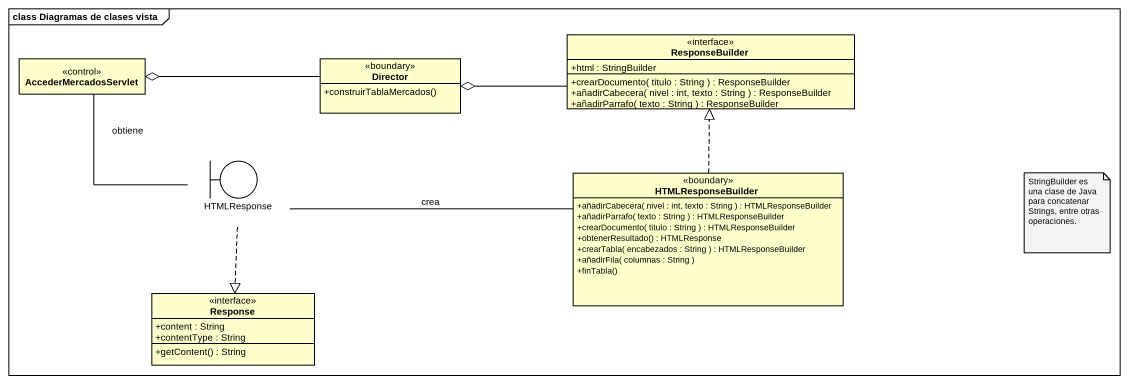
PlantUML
@startuml
mainframe class Diagramas de clases vista
allowmixing
hide circle
hide empty members
skinparam classAttributeIconSize 0
interface ResponseBuilder {
  +html : StringBuilder
  +crearDocumento( titulo : String ) : ResponseBuilder
  +añadirCabecera( nivel : int, texto : String ) : ResponseBuilder
  +añadirParrafo( texto : String ) : ResponseBuilder
}
class AccederMercadosServlet <<control>>
class Director <<boundary>> {
  +construirTablaMercados()
}
boundary HTMLResponse
class HTMLResponseBuilder <<boundary>> {
  +añadirCabecera( nivel : int, texto : String ) : HTMLResponseBuilder
  +añadirParrafo( texto : String ) : HTMLResponseBuilder
  +crearDocumento( titulo : String ) : HTMLResponseBuilder
  +obtenerResultado() : HTMLResponse
  +crearTabla( encabezados : String ) : HTMLResponseBuilder
  +añadirFila( columnas : String )
  +finTabla()
}
interface Response {
  +content : String
  +contentType : String
  +getContent() : String
}
AccederMercadosServlet o-right- Director
AccederMercadosServlet -- HTMLResponse : obtiene
Director o-right- ResponseBuilder
HTMLResponse ..|> Response
HTMLResponseBuilder .up.|> ResponseBuilder
HTMLResponseBuilder -left- HTMLResponse : crea
note as N1
  StringBuilder es una clase de Java para concatenar Strings, entre otras operaciones.
end note
@enduml
